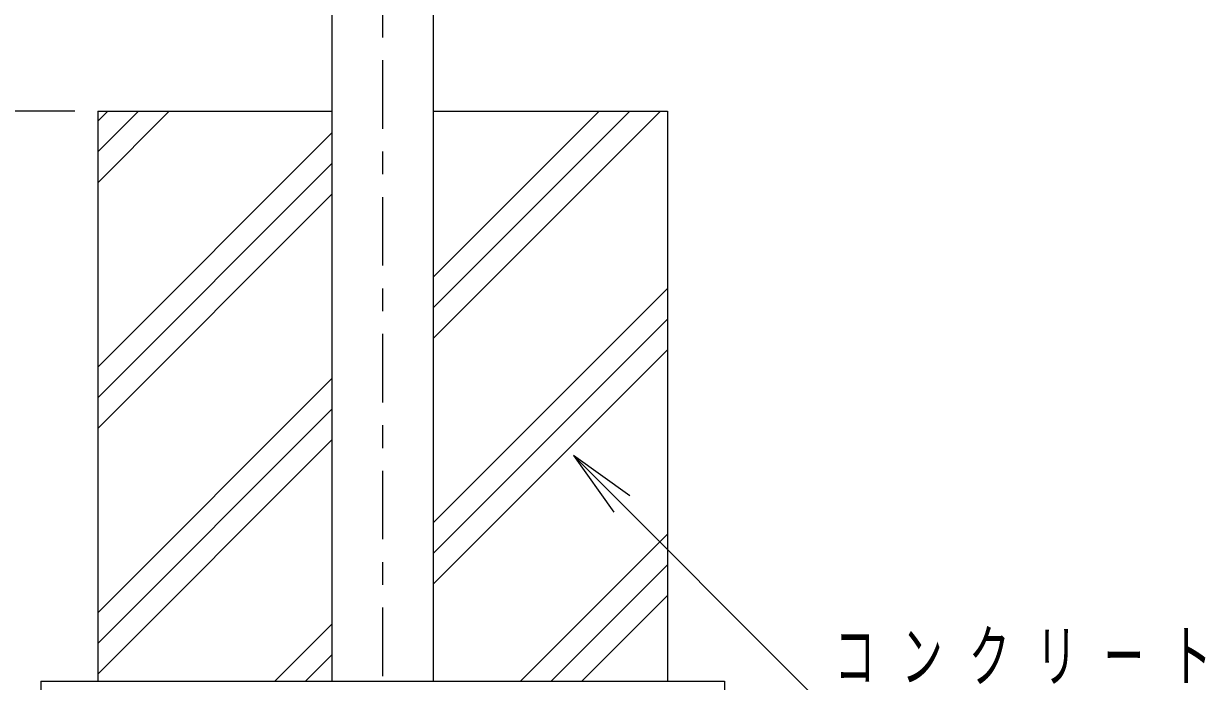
# Model space of a CAD drawing. Units: millimetres on the paper, scale 1:20. Extents: x -365 to 0, y -26 to 257.
# Drawn here: x -300 to -248.1, y 69.4 to 98.2 of the extents above; entities that cross this region are included whole.
import ezdxf

# ---------------------------------------------------------------- set-up
doc = ezdxf.new("R2010")
doc.units = ezdxf.units.MM
doc.linetypes.add('USER2', pattern=[6, 3, -1, 1, -1])
doc.layers.add('LY_1', color=7, linetype='Continuous', lineweight=25)
doc.styles.add('ＭＳ ゴシック', font='')
doc.styles.get('ＭＳ ゴシック').set_extended_font_data('MS Gothic')

# ---------------------------------------------------------------- blocks, each defined once
blk = doc.blocks.new('open_arrow')
at = {"color": 0, "linetype": 'Continuous', "lineweight": -2}
blk.add_lwpolyline([(7.5, 1.25), (0, 0), (7.5, -1.25)], dxfattribs=at)

msp = doc.modelspace()

# ---------------------------------------------------------------- linework, layer by layer
at = {"layer": 'LY_1', "linetype": 'USER2', "lineweight": 13}
msp.add_line((-284.208, 198.607), (-284.208, 59.382), dxfattribs=at)
at = {"layer": 'LY_1'}
for p, q in [((-286.433, 191.382), (-286.433, 69.382)), ((-281.983, 191.382), (-281.983, 69.382)), ((-296.708, 94.382), (-286.433, 94.382)), ((-296.708, 94.382), (-296.708, 69.382)), ((-281.983, 94.382), (-271.708, 94.382)), ((-271.708, 94.382), (-271.708, 69.382)), ((-299.208, 69.382), (-299.208, 64.382)), ((-299.208, 69.382), (-269.208, 69.382)), ((-269.208, 69.382), (-269.208, 64.382))]:
    msp.add_line(p, q, dxfattribs=at)
at = {"layer": 'LY_1', "lineweight": 13}
for p, q in [((-297.708, 94.382), (-312.708, 94.382)), ((-296.708, 91.239), (-293.565, 94.382)), ((-296.708, 92.586), (-294.912, 94.382)), ((-296.708, 93.933), (-296.259, 94.382)), ((-281.983, 84.411), (-272.012, 94.382)), ((-281.983, 85.758), (-273.359, 94.382)), ((-281.983, 87.105), (-274.706, 94.382)), ((-296.708, 83.156), (-286.433, 93.431)), ((-296.708, 81.809), (-286.433, 92.084)), ((-296.708, 80.462), (-286.433, 90.737)), ((-281.983, 76.329), (-271.708, 86.604)), ((-281.983, 74.982), (-271.708, 85.257)), ((-281.983, 73.635), (-271.708, 83.91)), ((-296.708, 72.38), (-286.433, 82.655)), ((-296.708, 71.033), (-286.433, 81.308)), ((-296.708, 69.686), (-286.433, 79.961)), ((-275.828, 79.274), (-263.977, 67.424)), ((-278.154, 69.382), (-271.708, 75.828)), ((-276.807, 69.382), (-271.708, 74.481)), ((-275.459, 69.382), (-271.708, 73.133)), ((-288.93, 69.382), (-286.433, 71.879)), ((-287.583, 69.382), (-286.433, 70.532))]:
    msp.add_line(p, q, dxfattribs=at)

# ---------------------------------------------------------------- block references
at = {"layer": 'LY_1', "lineweight": 13, "xscale": 0.4, "yscale": 0.4, "rotation": 315}
msp.add_blockref('open_arrow', (-275.828, 79.274), dxfattribs=at)

# ---------------------------------------------------------------- texts
at = {"layer": 'LY_1', "insert": (-264.38, 70.424), "char_height": 2.199, "attachment_point": 4, "style": 'ＭＳ ゴシック'}
msp.add_mtext('\\T1.64;\\W0.6;コンクリート', dxfattribs=at)

doc.saveas('drawing.dxf')
